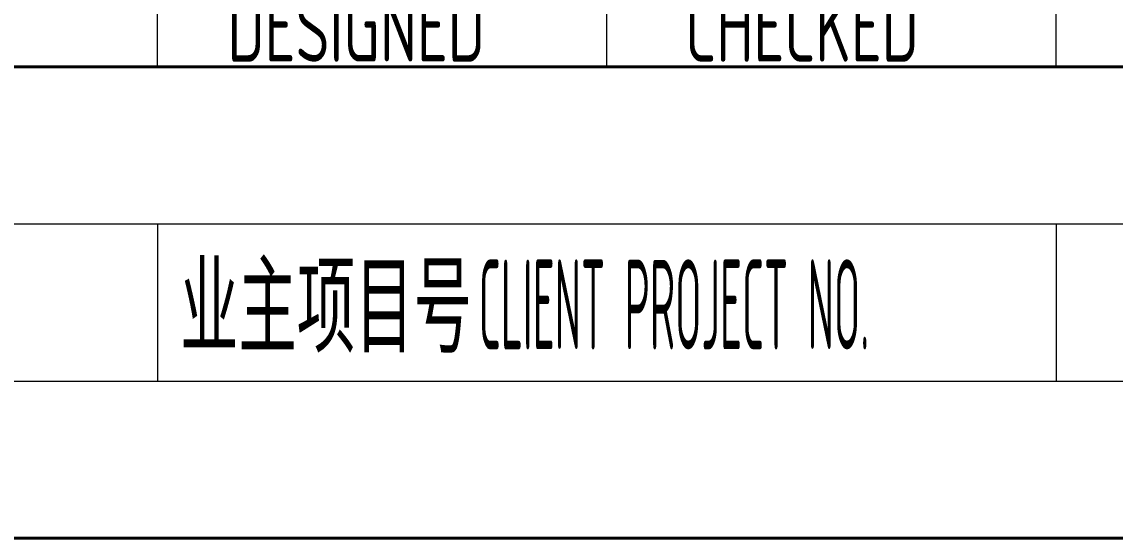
# Model space of a CAD drawing. Header units: millimetres. Extents: x 5765 to 6606, y -201 to 393.
# Drawn here: x 6509.97 to 6558.63, y -113.54 to -90.54 of the extents above; entities that cross this region are included whole.
import ezdxf
from ezdxf.enums import TextEntityAlignment as Align

# ---------------------------------------------------------------- set-up
doc = ezdxf.new("R2010")
doc.units = ezdxf.units.MM
for name, color, linetype, lineweight in [('1粗实线', 7, 'Continuous', 35), ('7文本', 2, 'Continuous', 13), ('9图表', 4, 'Continuous', 13)]:
    doc.layers.add(name, color=color, linetype=linetype, lineweight=lineweight)
doc.styles.add('lanpec', font='bpec_e.shx', dxfattribs={"width": 0.75, "bigfont": 'hztxt.shx'})

# ---------------------------------------------------------------- blocks, each defined once
blk = doc.blocks.new('项目信息')
at = {"layer": '1粗实线'}
blk.add_line((0, 0, 0), (-180, 0, 0), dxfattribs=at)
at = {"layer": '1粗实线', "elevation": 0}
blk.add_lwpolyline([(-180, 0), (0, 0), (0, 21), (-180, 21)], close=True, dxfattribs=at)
at = {"layer": '9图表'}
for p, q in [((-180, 14), (0, 14)), ((-80, 14, 0), (-80, 7, 0)), ((-40, 14, 0), (-40, 7, 0)), ((-180, 7), (0, 7))]:
    blk.add_line(p, q, dxfattribs=at)
at = {"layer": '7文本', "style": 'lanpec', "width": 0.75}
for tag, p in [('项目名称', (-147.5, 17.5)), ('业主', (-147.5, 10.5)), ('业主项目号', (-39.5, 10.5, 0)), ('工程总包方', (-147.5, 3.5))]:
    blk.add_attdef(tag, text='', height=4, dxfattribs=at).set_placement(p, align=Align.MIDDLE_LEFT)
at = {"layer": '9图表', "style": 'lanpec'}
for s, width, p in [('业主项目号', 0.65, (-79, 10.25, 0)), ('CLIENT PROJECT NO.', 0.4, (-65.699, 10.407, 0))]:
    blk.add_text(s, height=4, dxfattribs=dict(at, width=width)).set_placement(p, align=Align.MIDDLE_LEFT)
blk = doc.blocks.new('修订栏')
at = {"layer": '1粗实线'}
blk.add_line((470.95, 1923.847), (650.95, 1923.847), dxfattribs=at)
at = {"layer": '9图表'}
for p, q in [((570.95, 1923.847), (570.95, 1959.847)), ((590.95, 1923.847), (590.95, 1959.847)), ((610.95, 1923.847), (610.95, 1959.847)), ((470.95, 1923.847), (650.95, 1923.847)), ((470.95, 1923.847), (650.95, 1923.847))]:
    blk.add_line(p, q, dxfattribs=at)
at = {"layer": '7文本', "color": 4, "style": 'lanpec', "width": 0.75}
for s, p in [('DESIGNED', (574.062, 1924.071)), ('CHECKED', (594.444, 1924.071))]:
    blk.add_text(s, height=3, dxfattribs=at).set_placement(p)

msp = doc.modelspace()

# ---------------------------------------------------------------- block references
at = {"layer": '7文本'}
for name, p in [('修订栏', (5945.057, -2016.384)), ('项目信息', (6596.007, -113.537, 0))]:
    msp.add_blockref(name, p, dxfattribs=at)

doc.saveas('drawing.dxf')
